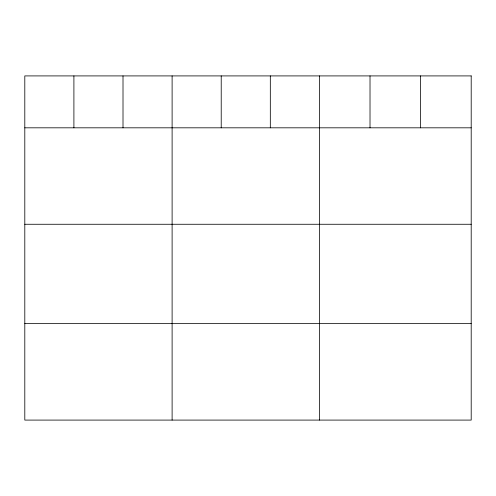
<?xml version="1.0" encoding="UTF-8"?>
<svg xmlns="http://www.w3.org/2000/svg" width="496" height="496" viewBox="0 0 496 496"><rect width="100%" height="100%" fill="white"/><g stroke="black" fill="none" stroke-linecap="round" stroke-linejoin="round"><path stroke-width="0.74" d="M24.8 127.819L471.2 127.819M24.8 224.266L471.2 224.266M24.8 323.634L471.2 323.634M420.608 75.913L420.608 127.819M370.016 75.913L370.016 127.819M319.424 75.913L319.424 420.087M270.32 75.913L270.32 127.819M221.216 75.913L221.216 127.819M172.112 75.913L172.112 420.087M123.008 75.913L123.008 127.819M73.904 75.913L73.904 127.819M471.2 75.913L24.8 75.913L24.8 420.087L471.2 420.087L471.2 75.913"/></g></svg>
